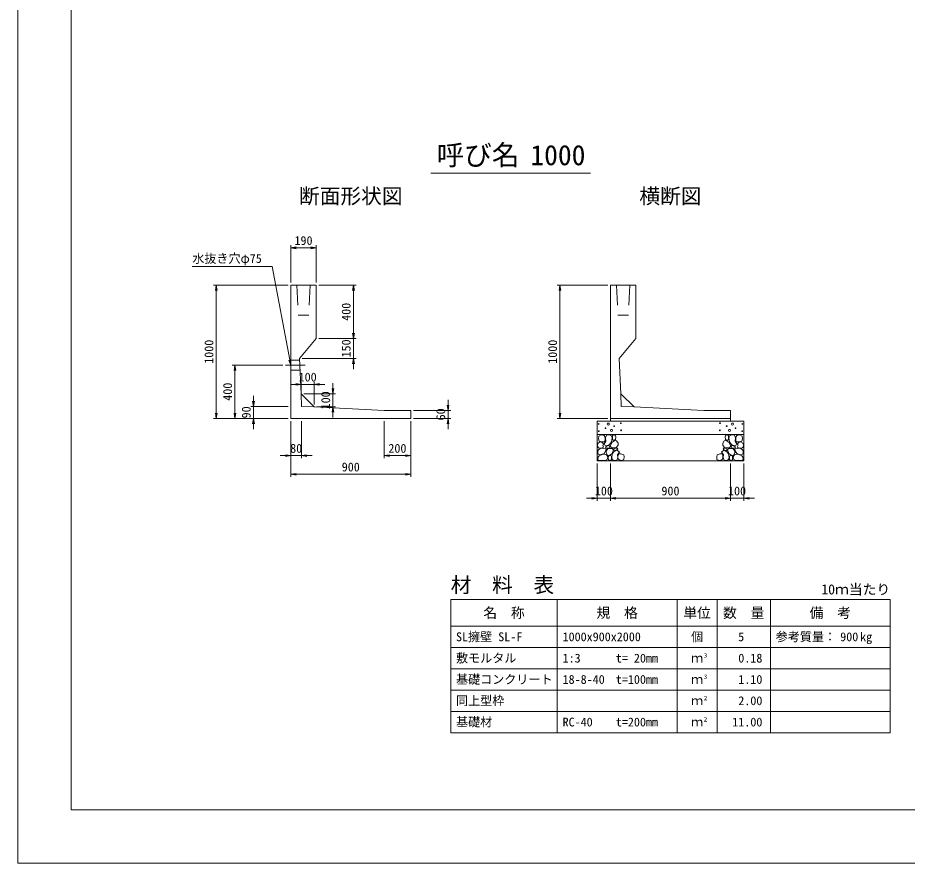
# Model space of a CAD drawing. Units: millimetres at full size, sheet at 1:25. Extents: x 0 to 16820, y 0 to 13241.
# Drawn here: x 0 to 6677, y 0 to 6348 of the extents above; entities that cross this region are included whole.
import ezdxf
from ezdxf.enums import TextEntityAlignment as Align

# ---------------------------------------------------------------- set-up
doc = ezdxf.new("R2010")
doc.units = ezdxf.units.MM
doc.header["$LTSCALE"] = 25
doc.linetypes.add('CHAIN', pattern=[18.5, 12, -1.5, 3.5, -1.5])
doc.linetypes.add('DASHED_SPACED', pattern=[12, 6, -6])
for name, color, linetype, lineweight in [('D-BMK', 2, 'CHAIN', 13), ('D-DCR-HCHn', 4, 'Continuous', 9), ('D-MTR-FRAM', 7, 'Continuous', 13), ('D-MTR-LINE', 7, 'Continuous', 13), ('D-STR-DIM', 7, 'Continuous', 13), ('D-STR-STRn', 1, 'Continuous', 13), ('D-STR-TXT', 7, 'Continuous', 13), ('D-TTL', 2, 'Continuous', 13), ('D-TTL-TXT', 7, 'Continuous', 13)]:
    doc.layers.add(name, color=color, linetype=linetype, lineweight=lineweight)
doc.layers.add('D-MTR', color=7, linetype='Continuous')
doc.layers.add('D-MTR-TXT', color=7, linetype='Continuous')
doc.styles.add('ＭＳ ゴシック', font='')
doc.styles.get('ＭＳ ゴシック').set_extended_font_data('MS Gothic')

# ---------------------------------------------------------------- blocks, each defined once
blk = doc.blocks.new('open_arrow')
at = {"color": 0, "linetype": 'Continuous', "lineweight": -2}
blk.add_lwpolyline([(7.5, 1.25), (0, 0), (7.5, -1.25)], dxfattribs=at)

msp = doc.modelspace()

# ---------------------------------------------------------------- linework, layer by layer
at = {"layer": 'D-BMK'}
msp.add_line((2157.84, 3740), (2010, 3740), dxfattribs=at)
at = {"layer": 'D-DCR-HCHn'}
for points in [[(4401.2, 3211.59), (4380.4, 3216.22), (4361.9, 3206.97), (4359.59, 3186.17), (4364.21, 3169.99), (4387.33, 3163.05), (4403.51, 3163.05), (4410.44, 3174.61), (4410.44, 3200.04)], [(4419.69, 3213.91), (4412.76, 3193.1), (4415.07, 3169.99), (4398.89, 3144.56), (4419.69, 3133), (4442.8, 3144.56), (4456.67, 3163.05), (4461.3, 3193.1), (4456.67, 3209.28), (4442.8, 3216.22)], [(4463.61, 3209.28), (4463.61, 3181.55), (4475.16, 3174.61), (4486.72, 3181.55), (4489.03, 3197.73), (4486.72, 3211.59), (4470.54, 3216.22)], [(5336.39, 3209.28), (5336.39, 3181.55), (5324.84, 3174.61), (5313.28, 3181.55), (5310.97, 3197.73), (5313.28, 3211.59), (5329.46, 3216.22)], [(5380.31, 3213.91), (5387.24, 3193.1), (5384.93, 3169.99), (5401.11, 3144.56), (5380.31, 3133), (5357.2, 3144.56), (5343.33, 3163.05), (5338.7, 3193.1), (5343.33, 3209.28), (5357.2, 3216.22)], [(5398.8, 3211.59), (5419.6, 3216.22), (5438.1, 3206.97), (5440.41, 3186.17), (5435.79, 3169.99), (5412.67, 3163.05), (5396.49, 3163.05), (5389.56, 3174.61), (5389.56, 3200.04)], [(4357.28, 3153.81), (4350.35, 3133), (4359.59, 3119.14), (4382.71, 3116.82), (4398.49, 3123.6), (4391.95, 3139.94), (4396.58, 3149.18), (4387.33, 3158.43), (4373.46, 3163.05)], [(4458.98, 3158.43), (4447.43, 3130.69), (4456.67, 3119.14), (4484.41, 3119.14), (4495.97, 3123.76), (4507.53, 3139.94), (4507.53, 3153.81), (4495.97, 3172.3), (4482.1, 3174.61)], [(5341.02, 3158.43), (5352.57, 3130.69), (5343.33, 3119.14), (5315.59, 3119.14), (5304.03, 3123.76), (5292.47, 3139.94), (5292.47, 3153.81), (5304.03, 3172.3), (5317.9, 3174.61)], [(5442.72, 3153.81), (5449.65, 3133), (5440.41, 3119.14), (5417.29, 3116.82), (5401.51, 3123.6), (5408.05, 3139.94), (5403.42, 3149.18), (5412.67, 3158.43), (5426.54, 3163.05)], [(4401.16, 3077.01), (4418.28, 3102.69), (4416.14, 3109.11), (4392.59, 3115.53), (4371.19, 3113.39), (4356.21, 3100.55), (4354.07, 3085.57), (4356.21, 3070.59), (4373.33, 3066.31)], [(4424.31, 3133), (4412.76, 3123.76), (4417.38, 3116.82), (4433.56, 3116.82), (4440.49, 3119.14), (4445.12, 3128.38), (4438.18, 3135.32)], [(4461.08, 3077.01), (4471.78, 3102.69), (4463.22, 3113.39), (4437.54, 3113.39), (4426.84, 3109.11), (4416.14, 3094.13), (4416.14, 3081.29), (4426.84, 3064.17), (4439.68, 3062.03)], [(4497.47, 3025.64), (4503.89, 3044.91), (4501.75, 3066.31), (4516.73, 3089.85), (4497.47, 3100.55), (4476.06, 3089.85), (4463.22, 3072.73), (4458.94, 3044.91), (4463.22, 3029.92), (4476.06, 3023.5)], [(4493.19, 3100.55), (4503.89, 3109.11), (4499.61, 3115.53), (4484.62, 3115.53), (4478.2, 3113.39), (4473.92, 3104.83), (4480.34, 3098.41)], [(4514.59, 3027.78), (4533.85, 3023.5), (4550.97, 3032.06), (4553.11, 3051.33), (4548.83, 3066.31), (4527.43, 3072.73), (4512.45, 3072.73), (4506.03, 3062.03), (4506.03, 3038.48)], [(5285.41, 3027.78), (5266.15, 3023.5), (5249.03, 3032.06), (5246.89, 3051.33), (5251.17, 3066.31), (5272.57, 3072.73), (5287.55, 3072.73), (5293.97, 3062.03), (5293.97, 3038.48)], [(5302.53, 3025.64), (5296.11, 3044.91), (5298.25, 3066.31), (5283.27, 3089.85), (5302.53, 3100.55), (5323.94, 3089.85), (5336.78, 3072.73), (5341.06, 3044.91), (5336.78, 3029.92), (5323.94, 3023.5)], [(5306.81, 3100.55), (5296.11, 3109.11), (5300.39, 3115.53), (5315.38, 3115.53), (5321.8, 3113.39), (5326.08, 3104.83), (5319.66, 3098.41)], [(5338.92, 3077.01), (5328.22, 3102.69), (5336.78, 3113.39), (5362.46, 3113.39), (5373.16, 3109.11), (5383.86, 3094.13), (5383.86, 3081.29), (5373.16, 3064.17), (5360.32, 3062.03)], [(5375.69, 3133), (5387.24, 3123.76), (5382.62, 3116.82), (5366.44, 3116.82), (5359.51, 3119.14), (5354.88, 3128.38), (5361.82, 3135.32)], [(5398.84, 3077.01), (5381.72, 3102.69), (5383.86, 3109.11), (5407.41, 3115.53), (5428.81, 3113.39), (5443.79, 3100.55), (5445.93, 3085.57), (5443.79, 3070.59), (5426.67, 3066.31)], [(4409.72, 3023.5), (4424.7, 3029.92), (4428.98, 3051.33), (4420.42, 3066.31), (4405.44, 3070.59), (4386.17, 3068.45), (4364.77, 3059.89), (4354.07, 3047.05), (4354.07, 3032.06), (4360.49, 3023.5), (4386.17, 3025.64)], [(4456.8, 3029.92), (4456.8, 3055.61), (4446.1, 3062.03), (4435.4, 3055.61), (4433.26, 3040.62), (4435.4, 3027.78), (4450.38, 3023.5)], [(5343.2, 3029.92), (5343.2, 3055.61), (5353.9, 3062.03), (5364.6, 3055.61), (5366.74, 3040.62), (5364.6, 3027.78), (5349.62, 3023.5)], [(5390.28, 3023.5), (5375.3, 3029.92), (5371.02, 3051.33), (5379.58, 3066.31), (5394.56, 3070.59), (5413.83, 3068.45), (5435.23, 3059.89), (5445.93, 3047.05), (5445.93, 3032.06), (5439.51, 3023.5), (5413.83, 3025.64)]]:
    msp.add_lwpolyline(points, close=True, dxfattribs=at)
for centre, radius in [((4360.73, 3297.43), 3), ((4433.34, 3297.43), 7.5), ((4477.71, 3281.64), 3), ((4528.13, 3303.48), 3), ((5271.87, 3303.48), 3), ((5322.29, 3281.64), 3), ((5366.66, 3297.43), 7.5), ((5439.27, 3297.43), 3), ((4361.87, 3243.92), 3), ((4412.29, 3265.76), 3), ((4456.66, 3249.97), 7.5), ((4529.27, 3249.97), 3), ((5270.73, 3249.97), 3), ((5343.34, 3249.97), 7.5), ((5387.71, 3265.76), 3), ((5438.13, 3243.92), 3)]:
    msp.add_circle(centre, radius, dxfattribs=at)
at = {"layer": 'D-MTR-FRAM'}
for p, q in [((3250, 1980), (6550, 1980)), ((3250, 1980), (3250, 980)), ((6550, 1980), (6550, 980)), ((3250, 980), (6550, 980))]:
    msp.add_line(p, q, dxfattribs=at)
at = {"layer": 'D-MTR-LINE'}
for p, q in [((4050, 1980), (4050, 980)), ((4950, 1980), (4950, 980)), ((5250, 1980), (5250, 980)), ((5650, 1980), (5650, 980)), ((3250, 1780), (6550, 1780)), ((3250, 1620), (6550, 1620)), ((3250, 1460), (6550, 1460)), ((3250, 1300), (6550, 1300)), ((3250, 1140), (6550, 1140))]:
    msp.add_line(p, q, dxfattribs=at)
at = {"layer": 'D-STR-DIM'}
for p, q in [((2050, 4360), (2050, 4640)), ((2050, 4620), (2240, 4620)), ((2240, 4360), (2240, 4640)), ((2030, 4340), (1470, 4340)), ((1490, 3340), (1490, 4340)), ((2260, 4340), (2540, 4340)), ((2520, 4340), (2520, 3940)), ((4430, 4340), (4050, 4340)), ((4070, 3340), (4070, 4340)), ((2520, 4020), (2520, 3710)), ((2260, 3940), (2540, 3940)), ((2260, 3940), (2540, 3940)), ((1990, 3740), (1610, 3740)), ((1630, 3340), (1630, 3740)), ((2135.88, 3790), (2540, 3790)), ((2126.26, 3545.34), (2126.26, 3615.34)), ((2226.26, 3445.34), (2226.26, 3615.34)), ((2306.26, 3595.34), (2046.26, 3595.34)), ((2366.26, 3605.34), (2366.26, 3345.34)), ((1770, 3260), (1770, 3510)), ((2146.26, 3525.34), (2386.26, 3525.34)), ((3230, 3260), (3230, 3480)), ((2030, 3430), (1750, 3430)), ((2246.26, 3425.34), (2386.26, 3425.34)), ((2030, 3340), (1470, 3340)), ((2030, 3340), (1610, 3340)), ((2030, 3340), (1750, 3340)), ((2970, 3400), (3250, 3400)), ((2970, 3340), (3250, 3340)), ((4430, 3340), (4050, 3340)), ((2050, 3320), (2050, 3040)), ((2050, 3320), (2050, 2900)), ((2130, 3320), (2130, 3040)), ((2750, 3320), (2750, 3040)), ((2950, 3320), (2950, 2900)), ((2950, 3320), (2950, 3040)), ((1970, 3060), (2210, 3060)), ((2950, 3060), (2750, 3060)), ((4350, 3000), (4350, 2720)), ((4450, 3000), (4450, 2720)), ((4450, 3000), (4450, 2720)), ((5350, 3000), (5350, 2720)), ((5350, 3000), (5350, 2720)), ((5450, 3000), (5450, 2720)), ((2050, 2920), (2950, 2920)), ((4530, 2740), (4270, 2740)), ((4450, 2740), (5350, 2740)), ((5270, 2740), (5530, 2740))]:
    msp.add_line(p, q, dxfattribs=at)
at = {"layer": 'D-STR-STRn'}
for p, q in [((2050, 3340), (2050, 4340)), ((2050, 4340), (2240, 4340)), ((2240, 4340), (2240, 3940)), ((4450, 3340), (4450, 4340)), ((4450, 4340), (4640, 4340)), ((4640, 4340), (4640, 3940)), ((2115.88, 3790), (2240, 3940)), ((4515.88, 3790), (4640, 3940)), ((2115.88, 3790), (2126.26, 3525.34)), ((4515.88, 3790), (4526.26, 3525.34)), ((2126.26, 3525.34), (2226.26, 3425.34)), ((4526.26, 3525.34), (4626.26, 3425.34)), ((2226.26, 3425.34), (2750, 3400)), ((4626.26, 3425.34), (5150, 3400)), ((2050, 3340), (2950, 3340)), ((2750, 3400), (2950, 3400)), ((2950, 3400), (2950, 3340)), ((4450, 3340), (4450, 3320)), ((4450, 3340), (5350, 3340)), ((5150, 3400), (5350, 3400)), ((5350, 3400), (5350, 3340)), ((5350, 3340), (5350, 3320)), ((4350, 3020), (4350, 3320)), ((4350, 3320), (5450, 3320)), ((5450, 3320), (5450, 3020)), ((4350, 3220), (5450, 3220)), ((4350, 3020), (5450, 3020))]:
    msp.add_line(p, q, dxfattribs=at)
at = {"layer": 'D-STR-STRn', "linetype": 'DASHED_SPACED'}
for p, q in [((2095, 4340), (2105, 4115)), ((2195, 4340), (2185, 4115)), ((4495, 4340), (4505, 4115)), ((4595, 4340), (4585, 4115)), ((2105, 4115), (2185, 4115)), ((4505, 4115), (4585, 4115)), ((2050, 3777.5), (2116.37, 3777.5)), ((2050, 3702.5), (2119.31, 3702.5))]:
    msp.add_line(p, q, dxfattribs=at)
at = {"layer": 'D-STR-STRn', "color": 2, "linetype": 'DASHED_SPACED'}
for p, q in [((2126.26, 3525.34), (2130, 3430)), ((4526.26, 3525.34), (4530, 3430)), ((2130, 3430), (2226.26, 3425.34)), ((4530, 3430), (4626.26, 3425.34))]:
    msp.add_line(p, q, dxfattribs=at)
at = {"layer": 'D-STR-TXT'}
msp.add_line((1910, 4480), (1310, 4480), dxfattribs=at)
msp.add_lwpolyline([(2050, 3740), (2042.56, 3779.3), (1910, 4480)], dxfattribs=at)
at = {"layer": 'D-TTL'}
for points in [[(0, 0), (16820, 0), (16820, 11880), (0, 11880)], [(400, 400), (16420, 400), (16420, 11480), (400, 11480)]]:
    msp.add_lwpolyline(points, close=True, dxfattribs=at)
at = {"layer": 'D-TTL-TXT'}
msp.add_line((3100, 5180), (4300, 5180), dxfattribs=at)

# ---------------------------------------------------------------- block references
at = {"layer": 'D-STR-DIM', "xscale": 5.33, "yscale": 5.33}
for p in [(2050, 4620), (2226.26, 3595.34), (2130, 3060), (2750, 3060), (2050, 2920), (4450, 2740), (4450, 2740), (5450, 2740)]:
    msp.add_blockref('open_arrow', p, dxfattribs=at)
for p, rotation in [((2240, 4620), 180), ((1490, 4340), 270), ((2520, 4340), 270), ((4070, 4340), 270), ((2520, 3940), 90), ((2520, 3940), 90), ((1630, 3740), 270), ((2520, 3790), 270), ((2126.26, 3595.34), 180), ((2366.26, 3525.34), 90), ((1770, 3430), 90), ((2366.26, 3425.34), 270), ((3230, 3400), 90), ((1490, 3340), 90), ((1630, 3340), 90), ((1770, 3340), 270), ((3230, 3340), 270), ((4070, 3340), 90), ((2050, 3060), 180), ((2950, 3060), 180), ((2950, 2920), 180), ((4350, 2740), 180), ((5350, 2740), 180), ((5350, 2740), 180)]:
    msp.add_blockref('open_arrow', p, dxfattribs=dict(at, rotation=rotation))
at = {"layer": 'D-STR-TXT', "xscale": 5.33, "yscale": 5.33, "rotation": 100.7}
msp.add_blockref('open_arrow', (2050, 3740), dxfattribs=at)

# ---------------------------------------------------------------- texts
at = {"layer": 'D-MTR', "style": 'ＭＳ ゴシック'}
msp.add_text('材\u3000料\u3000表', height=113.9, dxfattribs=at).set_placement((3250, 1998.15), align=Align.BOTTOM_LEFT)
msp.add_text('10ｍ当たり', height=75.95, dxfattribs=at).set_placement((6550, 1995.43), align=Align.BOTTOM_RIGHT)
at = {"layer": 'D-MTR-TXT', "style": 'ＭＳ ゴシック'}
for s, height, p in [('名\u3000称', 75.95, (3650, 1880)), ('規\u3000格', 75.95, (4500, 1880)), ('単位', 75.95, (5100, 1880)), ('数\u3000量', 75.95, (5450, 1880)), ('備\u3000考', 75.95, (6100, 1880)), ('個', 66.46, (5100, 1700)), ('ｍ', 66.46, (5100, 1540)), ('ｍ', 66.46, (5100, 1380)), ('ｍ', 66.46, (5100, 1220)), ('ｍ', 66.46, (5100, 1060))]:
    msp.add_text(s, height=height, dxfattribs=at).set_placement(p, align=Align.MIDDLE_CENTER)
for s, p in [('SL擁壁 SL-F', (3290, 1700)), ('参考質量：    kg', (5690, 1700)), ('1000x900x2000', (4090, 1700)), ('敷モルタル', (3290, 1540)), ('1:3', (4090, 1540)), ('t= 20mm', (4490, 1540)), ('基礎コンクリート', (3290, 1380)), ('18-8-40', (4090, 1380)), ('t=100mm', (4490, 1380)), ('同上型枠', (3290, 1220)), ('基礎材', (3290, 1060)), ('RC-40', (4090, 1060)), ('t=200mm', (4490, 1060))]:
    msp.add_text(s, height=66.46, dxfattribs=at).set_placement(p, align=Align.MIDDLE_LEFT)
for s, p in [('5', (5453.55, 1700)), ('900', (6310, 1700)), ('0.18', (5590, 1540)), ('1.10', (5590, 1380)), ('2.00', (5590, 1220)), ('11.00', (5590, 1060))]:
    msp.add_text(s, height=66.46, dxfattribs=at).set_placement(p, align=Align.MIDDLE_RIGHT)
for s, p in [('3', (5150, 1533.63)), ('3', (5150, 1373.63)), ('2', (5150, 1213.63)), ('2', (5150, 1053.63))]:
    msp.add_text(s, height=33.23, dxfattribs=at).set_placement(p, align=Align.BOTTOM_LEFT)
at = {"layer": 'D-STR-DIM', "style": 'ＭＳ ゴシック'}
for s, p in [('190', (2145, 4675)), ('100', (2176.26, 3650.34)), ('80', (2090, 3115)), ('200', (2850, 3115)), ('900', (2500, 2975)), ('100', (4400, 2795)), ('900', (4900, 2795)), ('100', (5400, 2795))]:
    msp.add_text(s, height=66.46, dxfattribs=at).set_placement(p, align=Align.MIDDLE_CENTER)
for s, p in [('400', (2465, 4140)), ('1000', (1435, 3840)), ('150', (2465, 3865)), ('1000', (4015, 3840)), ('400', (1575, 3540)), ('100', (2311.26, 3475.34)), ('90', (1715, 3385)), ('60', (3175, 3370))]:
    msp.add_text(s, height=66.46, rotation=90, dxfattribs=at).set_placement(p, align=Align.MIDDLE_CENTER)
at = {"layer": 'D-STR-TXT', "style": 'ＭＳ ゴシック'}
msp.add_text('水抜き穴φ75', height=66.46, dxfattribs=at).set_placement((1310, 4487.25), align=Align.BOTTOM_LEFT)
at = {"layer": 'D-TTL-TXT', "style": 'ＭＳ ゴシック'}
for s, height, p in [('呼び名', 151.9, (3455, 5195)), ('1000', 151.9, (4055, 5195)), ('断面形状図', 113.9, (2500, 4918.15)), ('横断図', 113.9, (4900, 4918.15))]:
    msp.add_text(s, height=height, dxfattribs=at).set_placement(p, align=Align.BOTTOM_CENTER)

doc.saveas('drawing.dxf')
